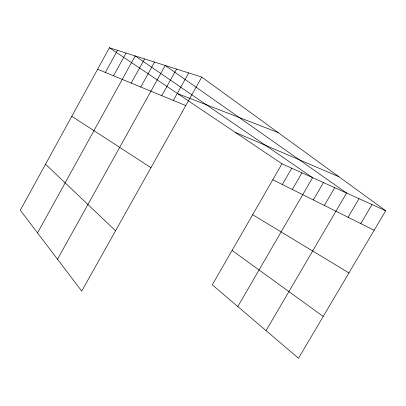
<?xml version="1.0" encoding="UTF-8"?>
<svg xmlns="http://www.w3.org/2000/svg" width="406" height="406" viewBox="0 0 406 406"><rect width="100%" height="100%" fill="white"/><g stroke="black" fill="none" stroke-linecap="round" stroke-linejoin="round"><path stroke-width="0.61" d="M201.767 77.074L109.397 47.751L20.3 210.237L81.723 291.117L201.767 77.074L385.7 210.75L298.506 358.249L212.282 284.839L281.987 163.791L385.7 210.75M105.337 72.451L117.496 50.324M113.538 75.826L126.078 53.049M37.525 232.917L135.188 55.937L312.615 177.655L237.804 306.566M131.209 83.098L144.582 58.921M140.745 87.026L154.569 62.093M57.505 259.226L165.212 65.467L346.587 193.038L266.057 330.621M161.745 95.669L176.569 69.076M173.347 100.444L188.729 72.933M282.348 184.512L291.757 168.211M292.32 189.48L301.957 172.829M313.315 199.94L323.435 182.558M324.374 205.451L334.747 187.679M348.079 217.261L359 198.661M360.802 223.599L372.023 204.558M177.726 93.69L278.08 132.534M97.597 69.264L185.791 105.57M235.358 132.442L338.812 176.676M272.791 179.751L374.17 230.258M252.659 214.718L348.947 272.923M71.811 116.299L150.946 167.693M109.397 47.751L281.987 163.791M232.085 250.446L323.222 316.436M45.528 164.222L115.568 230.775"/></g></svg>
